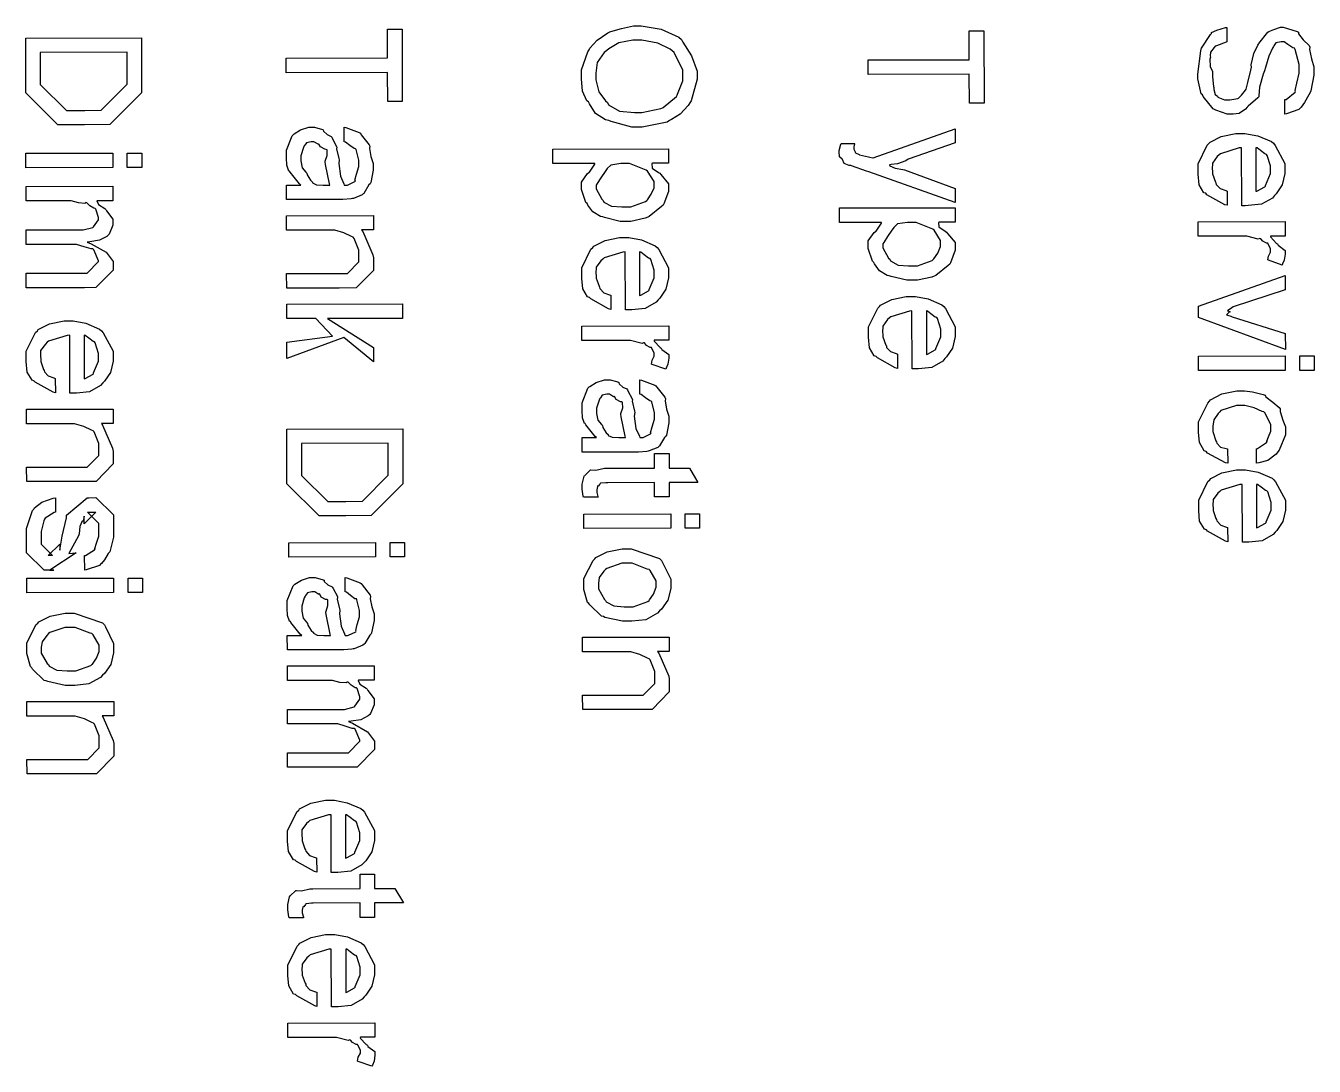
# Model space of a CAD drawing. Extents: x 0.1 to 11.6, y 0.3 to 16.2.
# Drawn here: x 8.217 to 9.454, y 3.178 to 4.177 of the extents above; entities that cross this region are included whole.
import ezdxf

# ---------------------------------------------------------------- set-up
doc = ezdxf.new("R2010")
doc.units = 0
doc.header["$MEASUREMENT"] = 0

msp = doc.modelspace()

# ---------------------------------------------------------------- linework, layer by layer
at = {"color": 0}
for points in [[(8.46685, 4.14578), (8.56407, 4.146), (8.56407, 4.17378), (8.57796, 4.17378), (8.57818, 4.10433), (8.56429, 4.10433), (8.56407, 4.13211), (8.46685, 4.13189), (8.46685, 4.14578)], [(8.80419, 4.17686), (8.80761, 4.17692), (8.82656, 4.17367), (8.84358, 4.1659), (8.84608, 4.16363), (8.84754, 4.16129), (8.85585, 4.14794), (8.86128, 4.13336), (8.86128, 4.12847), (8.86128, 4.12554), (8.85553, 4.10499), (8.85433, 4.10308), (8.8526, 4.10042), (8.845, 4.09201), (8.83669, 4.08692), (8.83458, 4.08594), (8.83236, 4.08442), (8.80838, 4.07969), (8.80572, 4.07964), (8.79839, 4.07964), (8.7786, 4.0849), (8.77642, 4.08594), (8.77322, 4.08649), (8.76357, 4.09278), (8.75797, 4.10183), (8.75689, 4.10374), (8.75521, 4.10476), (8.75108, 4.11426), (8.75017, 4.12608), (8.75017, 4.12825), (8.75017, 4.13465), (8.75629, 4.15201), (8.75754, 4.15386), (8.75814, 4.15539), (8.76525, 4.16325), (8.77539, 4.17003), (8.7775, 4.17101), (8.77849, 4.17133), (8.78874, 4.17443), (8.80029, 4.17686), (8.80419, 4.17686)], [(9.02522, 4.1441), (9.12244, 4.14432), (9.12244, 4.1721), (9.13633, 4.1721), (9.13656, 4.10265), (9.12267, 4.10265), (9.12244, 4.13043), (9.02522, 4.13021), (9.02522, 4.1441)], [(9.36962, 4.17524), (9.36962, 4.16135), (9.36888, 4.16124), (9.35965, 4.15776), (9.35856, 4.15722), (9.35732, 4.15593), (9.35389, 4.15169), (9.35368, 4.14794), (9.354, 4.14681), (9.35331, 4.14481), (9.35374, 4.13781), (9.35574, 4.13286), (9.35574, 4.13118), (9.35574, 4.12776), (9.35682, 4.11849), (9.35704, 4.11751), (9.35715, 4.11589), (9.35856, 4.111), (9.36051, 4.10932), (9.36094, 4.10883), (9.36089, 4.10824), (9.3674, 4.10579), (9.36962, 4.10579), (9.37244, 4.10579), (9.3801, 4.1071), (9.38092, 4.10732), (9.38081, 4.10742), (9.38374, 4.11014), (9.38769, 4.11501), (9.38807, 4.11621), (9.38807, 4.11621), (9.38965, 4.1224), (9.39268, 4.13433), (9.39328, 4.13704), (9.39301, 4.13943), (9.39546, 4.15028), (9.39947, 4.15836), (9.40001, 4.1594), (9.40044, 4.15978), (9.40881, 4.1709), (9.40978, 4.17156), (9.40978, 4.17156), (9.41461, 4.17324), (9.42106, 4.17546), (9.42324, 4.17546), (9.42361, 4.17546), (9.43722, 4.1715), (9.43842, 4.17068), (9.43847, 4.16911), (9.44303, 4.16347), (9.44863, 4.15793), (9.44928, 4.15636), (9.449, 4.15403), (9.45074, 4.14518), (9.45296, 4.13764), (9.45296, 4.1351), (9.45296, 4.1295), (9.45025, 4.11436), (9.44971, 4.11274), (9.44824, 4.11057), (9.44428, 4.10331), (9.44103, 4.09864), (9.43994, 4.09776), (9.43881, 4.0964), (9.42676, 4.09224), (9.4254, 4.09212), (9.4254, 4.10601), (9.42654, 4.10622), (9.43506, 4.11312), (9.4356, 4.11426), (9.43528, 4.11469), (9.43685, 4.12169), (9.43907, 4.13146), (9.43907, 4.13465), (9.43907, 4.13981), (9.43528, 4.15419), (9.43451, 4.15528), (9.43294, 4.15571), (9.42828, 4.15907), (9.42464, 4.16157), (9.42344, 4.16157), (9.42176, 4.16157), (9.41678, 4.16043), (9.41487, 4.15776), (9.41433, 4.15701), (9.41346, 4.15549), (9.40994, 4.14774), (9.40662, 4.13672), (9.40588, 4.13357), (9.40435, 4.13043), (9.40099, 4.11783), (9.40033, 4.1096), (9.40022, 4.10861), (9.39925, 4.10786), (9.39025, 4.09978), (9.38917, 4.09864), (9.38758, 4.09694), (9.38135, 4.09278), (9.37582, 4.0919), (9.37397, 4.0919), (9.36996, 4.0919), (9.35915, 4.09592), (9.3579, 4.09668), (9.3565, 4.09711), (9.3469, 4.10906), (9.34619, 4.11057), (9.34511, 4.11165), (9.34185, 4.12582), (9.34185, 4.13053), (9.34185, 4.13053), (9.34457, 4.15283), (9.34511, 4.1544), (9.34538, 4.15543), (9.35379, 4.16868), (9.35488, 4.1696), (9.35488, 4.17042), (9.36014, 4.17275), (9.36822, 4.17524), (9.36962, 4.17524)], [(8.21685, 4.16515), (8.32796, 4.16536), (8.32796, 4.13064), (8.32796, 4.11263), (8.29758, 4.08203), (8.27328, 4.08182), (8.24767, 4.08182), (8.21685, 4.11242), (8.21685, 4.12869), (8.21685, 4.16515)], [(8.80419, 4.16297), (8.79958, 4.16297), (8.78592, 4.16054), (8.77647, 4.15483), (8.77468, 4.15321), (8.77203, 4.15121), (8.76535, 4.1415), (8.76406, 4.13157), (8.76406, 4.12825), (8.76406, 4.12517), (8.76688, 4.11361), (8.77328, 4.10493), (8.77513, 4.10331), (8.77599, 4.10086), (8.78683, 4.09478), (8.80117, 4.09353), (8.80593, 4.09353), (8.808, 4.09358), (8.82628, 4.09739), (8.82785, 4.0981), (8.82872, 4.09842), (8.84131, 4.10894), (8.84218, 4.11025), (8.84229, 4.11139), (8.84739, 4.12408), (8.84739, 4.12825), (8.84739, 4.13444), (8.83903, 4.15126), (8.8374, 4.153), (8.83539, 4.1544), (8.82357, 4.16015), (8.80806, 4.16303), (8.80419, 4.16297)], [(8.23074, 4.15126), (8.23074, 4.12999), (8.23074, 4.12067), (8.25592, 4.09571), (8.27349, 4.09571), (8.28933, 4.09592), (8.31407, 4.12088), (8.31407, 4.13064), (8.31407, 4.15147), (8.23074, 4.15126)], [(8.4809, 4.02399), (8.4796, 4.02507), (8.4706, 4.03629), (8.47006, 4.03743), (8.46929, 4.03749), (8.46739, 4.04303), (8.46701, 4.05008), (8.46701, 4.0524), (8.46701, 4.05746), (8.4726, 4.0714), (8.47374, 4.0726), (8.47433, 4.07319), (8.48068, 4.07699), (8.4885, 4.07954), (8.4911, 4.07954), (8.49393, 4.07954), (8.50151, 4.07736), (8.50239, 4.07693), (8.50256, 4.07574), (8.50608, 4.07243), (8.5101, 4.07069), (8.51064, 4.06999), (8.51101, 4.0689), (8.51514, 4.06114), (8.5154, 4.06022), (8.51503, 4.05886), (8.51736, 4.04943), (8.51758, 4.04807), (8.51719, 4.04454), (8.51878, 4.03267), (8.52208, 4.02528), (8.52257, 4.02399), (8.52317, 4.02399), (8.52447, 4.02399), (8.52496, 4.02399), (8.52572, 4.02403), (8.53276, 4.02746), (8.53321, 4.0281), (8.53282, 4.02869), (8.53429, 4.03435), (8.53646, 4.04172), (8.53646, 4.04417), (8.53646, 4.04785), (8.5339, 4.05817), (8.53342, 4.05892), (8.53201, 4.05914), (8.52783, 4.06212), (8.52387, 4.06532), (8.52257, 4.06565), (8.52257, 4.07954), (8.52414, 4.07926), (8.537, 4.07438), (8.53797, 4.07368), (8.53885, 4.07232), (8.54656, 4.06267), (8.5471, 4.06131), (8.54671, 4.05914), (8.54818, 4.05132), (8.55035, 4.04465), (8.55035, 4.04243), (8.55035, 4.03814), (8.54796, 4.02636), (8.54753, 4.02528), (8.54617, 4.02408), (8.54144, 4.01606), (8.54081, 4.01551), (8.53971, 4.01454), (8.53142, 4.01118), (8.53039, 4.01096), (8.52908, 4.01074), (8.52126, 4.0101), (8.51867, 4.0101), (8.50282, 4.0101), (8.49707, 4.0101), (8.48411, 4.0101), (8.47982, 4.0101), (8.47667, 4.0101), (8.46957, 4.0101), (8.46724, 4.0101), (8.46701, 4.02399), (8.47049, 4.02399), (8.47831, 4.02399), (8.4809, 4.02399)], [(8.99935, 4.06397), (9.01258, 4.06397), (9.01232, 4.06358), (9.0115, 4.06065), (9.0115, 4.05963), (9.0115, 4.0586), (9.01275, 4.05578), (9.01303, 4.0555), (9.01313, 4.05479), (9.01671, 4.05328), (9.01714, 4.05311), (9.01714, 4.05311), (9.02561, 4.05106), (9.02692, 4.05072), (9.02696, 4.05067), (9.02979, 4.05018), (9.03017, 4.05007), (9.10872, 4.07807), (9.10872, 4.0644), (9.06381, 4.04878), (9.06153, 4.04731), (9.0536, 4.04438), (9.04731, 4.04378), (9.04579, 4.04335), (9.04617, 4.04243), (9.05132, 4.04031), (9.05865, 4.03907), (9.06011, 4.03857), (9.10872, 4.02078), (9.10894, 4.00711), (9.02604, 4.03683), (9.02382, 4.03743), (9.00939, 4.04237), (9.00868, 4.04269), (9.00711, 4.04264), (9.00239, 4.04482), (9.00087, 4.04839), (9.00043, 4.04899), (9.00028, 4.04889), (8.99794, 4.05122), (8.99761, 4.05578), (8.99761, 4.05724), (8.99761, 4.05724), (8.99903, 4.06337), (8.99935, 4.06397)], [(9.36979, 4.01828), (9.37001, 4.00461), (9.36778, 4.0051), (9.35058, 4.01471), (9.34939, 4.01611), (9.34754, 4.01654), (9.34293, 4.02431), (9.34201, 4.03446), (9.34201, 4.03782), (9.34201, 4.04438), (9.35086, 4.06244), (9.35265, 4.06407), (9.35357, 4.06532), (9.36431, 4.07075), (9.37831, 4.07362), (9.38303, 4.07362), (9.38704, 4.07362), (9.39925, 4.07129), (9.41243, 4.06571), (9.41428, 4.06407), (9.41585, 4.06212), (9.42535, 4.04454), (9.42535, 4.03868), (9.42535, 4.03504), (9.42279, 4.02408), (9.41699, 4.01557), (9.41536, 4.01394), (9.41336, 4.01156), (9.40278, 4.00554), (9.39019, 4.00424), (9.38715, 4.00418), (9.38633, 4.00418), (9.3845, 4.00418), (9.3839, 4.00418), (9.38368, 4.05974), (9.3814, 4.05963), (9.3635, 4.05404), (9.36219, 4.05301), (9.36029, 4.05138), (9.35579, 4.04514), (9.35558, 4.03911), (9.3559, 4.0376), (9.3559, 4.03472), (9.35861, 4.02692), (9.35915, 4.0261), (9.35943, 4.02463), (9.36313, 4.02067), (9.3686, 4.01878), (9.36979, 4.01828)], [(8.50868, 4.02399), (8.50825, 4.02522), (8.50444, 4.04383), (8.50413, 4.04633), (8.50429, 4.04704), (8.50612, 4.05251), (8.50597, 4.05772), (8.50521, 4.05826), (8.50379, 4.05832), (8.49963, 4.0606), (8.49826, 4.06337), (8.49783, 4.06369), (8.49735, 4.06326), (8.49343, 4.06565), (8.49219, 4.06565), (8.49072, 4.06565), (8.48639, 4.06467), (8.48469, 4.06224), (8.48415, 4.06153), (8.48335, 4.06006), (8.4809, 4.05208), (8.4809, 4.04937), (8.4809, 4.04719), (8.48226, 4.04058), (8.48557, 4.03651), (8.48654, 4.03549), (8.48693, 4.03369), (8.49001, 4.0286), (8.49219, 4.02681), (8.49219, 4.02615), (8.49214, 4.02615), (8.49582, 4.02425), (8.50217, 4.02399), (8.50435, 4.02399), (8.50868, 4.02399)], [(8.7226, 4.05854), (8.83371, 4.05875), (8.83371, 4.04487), (8.81831, 4.04487), (8.81776, 4.04454), (8.81808, 4.04031), (8.82411, 4.03618), (8.82547, 4.03532), (8.82633, 4.03407), (8.83371, 4.02528), (8.83371, 4.02229), (8.83371, 4.0179), (8.82938, 4.00603), (8.8285, 4.00472), (8.82687, 4.00331), (8.81532, 3.99387), (8.81375, 3.99322), (8.81147, 3.99218), (8.79753, 3.9891), (8.79292, 3.9891), (8.78733, 3.9891), (8.77219, 3.99274), (8.77056, 3.99343), (8.76839, 3.99382), (8.76113, 3.99832), (8.75646, 4.00483), (8.75558, 4.00624), (8.75429, 4.00738), (8.75037, 4.01975), (8.75037, 4.02382), (8.75037, 4.02686), (8.75612, 4.0351), (8.75732, 4.03597), (8.75792, 4.0364), (8.76318, 4.04411), (8.76297, 4.04465), (8.7226, 4.04465), (8.7226, 4.05854)], [(9.39757, 4.05974), (9.39757, 4.01807), (9.39854, 4.01824), (9.40614, 4.0224), (9.40668, 4.02306), (9.40668, 4.02365), (9.41146, 4.03494), (9.41146, 4.03868), (9.41146, 4.04237), (9.40821, 4.05246), (9.40756, 4.05344), (9.40608, 4.05382), (9.4019, 4.05703), (9.3986, 4.05968), (9.39757, 4.05974)], [(8.21707, 4.05447), (8.3004, 4.05469), (8.3004, 4.04081), (8.21707, 4.04058), (8.21707, 4.05447)], [(8.31429, 4.05469), (8.32818, 4.05469), (8.32818, 4.04081), (8.31429, 4.04081), (8.31429, 4.05469)], [(8.79139, 4.04465), (8.78814, 4.04465), (8.77849, 4.04318), (8.77479, 4.03976), (8.77425, 4.03879), (8.77289, 4.03711), (8.76893, 4.03108), (8.7654, 4.0255), (8.76426, 4.02403), (8.76426, 4.02035), (8.76986, 4.01031), (8.771, 4.00928), (8.7716, 4.00771), (8.77897, 4.00379), (8.78906, 4.00299), (8.79249, 4.00299), (8.79758, 4.00299), (8.81174, 4.00825), (8.81287, 4.00928), (8.81342, 4.00976), (8.81717, 4.01514), (8.81982, 4.02149), (8.81982, 4.0236), (8.81982, 4.02729), (8.81364, 4.03733), (8.81244, 4.03836), (8.81071, 4.03879), (8.79622, 4.04465), (8.79139, 4.04465)], [(8.21713, 4.02262), (8.30046, 4.02285), (8.30046, 4.00894), (8.28526, 4.00894), (8.28504, 4.00879), (8.28663, 4.00521), (8.29258, 4.00136), (8.29372, 4.00049), (8.29422, 3.99918), (8.30046, 3.99121), (8.30046, 3.98856), (8.30046, 3.98546), (8.29682, 3.977), (8.29611, 3.97618), (8.2946, 3.97467), (8.28771, 3.97097), (8.27843, 3.96962), (8.27572, 3.96924), (8.27963, 3.96772), (8.29406, 3.95947), (8.30067, 3.95053), (8.30067, 3.94754), (8.30067, 3.94233), (8.28396, 3.92562), (8.27333, 3.9254), (8.21733, 3.9254), (8.21733, 3.93929), (8.26725, 3.93929), (8.27572, 3.93929), (8.28678, 3.95057), (8.28678, 3.95122), (8.28674, 3.95139), (8.28207, 3.96197), (8.28114, 3.96272), (8.27946, 3.96268), (8.27274, 3.96485), (8.26551, 3.96707), (8.26313, 3.96707), (8.21713, 3.96707), (8.21713, 3.98096), (8.26856, 3.98096), (8.27192, 3.98096), (8.28125, 3.98335), (8.28201, 3.98378), (8.28196, 3.98406), (8.28657, 3.99072), (8.28657, 3.99289), (8.28657, 3.99289), (8.28401, 4.00092), (8.28353, 4.00157), (8.28222, 4.00168), (8.27843, 4.00412), (8.27561, 4.00694), (8.27463, 4.00722), (8.27349, 4.00646), (8.26742, 4.00683), (8.26042, 4.00874), (8.25814, 4.00874), (8.21713, 4.00874), (8.21713, 4.02262)], [(8.46718, 3.99457), (8.55051, 3.99479), (8.55051, 3.9809), (8.53922, 3.9809), (8.54031, 3.97933), (8.54992, 3.95714), (8.55051, 3.95421), (8.55051, 3.94206), (8.53401, 3.92535), (8.51753, 3.92513), (8.46739, 3.92513), (8.46718, 3.93901), (8.51535, 3.93901), (8.52556, 3.93901), (8.53663, 3.95031), (8.53663, 3.95747), (8.53663, 3.96158), (8.53207, 3.97282), (8.53119, 3.97396), (8.52957, 3.9745), (8.52225, 3.97814), (8.51346, 3.98068), (8.51058, 3.98068), (8.46718, 3.98068), (8.46718, 3.99457)], [(8.99772, 4.00201), (9.10883, 4.00222), (9.10883, 3.98833), (9.09343, 3.98833), (9.09288, 3.98801), (9.09321, 3.98378), (9.09922, 3.97965), (9.10058, 3.97879), (9.10146, 3.97754), (9.10883, 3.96875), (9.10883, 3.96576), (9.10883, 3.96137), (9.10449, 3.94949), (9.10363, 3.94819), (9.102, 3.94678), (9.09044, 3.93733), (9.08886, 3.93668), (9.08658, 3.93565), (9.07264, 3.93257), (9.06803, 3.93257), (9.06244, 3.93257), (9.04731, 3.93619), (9.04568, 3.9369), (9.04351, 3.93728), (9.03624, 3.94179), (9.03157, 3.94829), (9.03071, 3.94971), (9.0294, 3.95085), (9.0255, 3.96322), (9.0255, 3.96729), (9.0255, 3.97032), (9.03125, 3.97857), (9.03244, 3.97944), (9.03304, 3.97987), (9.03831, 3.98757), (9.03808, 3.98812), (8.99772, 3.98811), (8.99772, 4.00201)], [(9.06651, 3.98812), (9.06326, 3.98812), (9.0536, 3.98665), (9.04992, 3.98324), (9.04937, 3.98226), (9.04801, 3.98058), (9.04406, 3.97456), (9.04053, 3.96897), (9.03939, 3.9675), (9.03939, 3.96382), (9.04497, 3.95378), (9.04611, 3.95275), (9.04671, 3.95117), (9.05408, 3.94726), (9.06418, 3.94644), (9.0676, 3.94646), (9.07269, 3.94644), (9.08686, 3.95171), (9.088, 3.95275), (9.08854, 3.95324), (9.09228, 3.95861), (9.09494, 3.96496), (9.09494, 3.96707), (9.09494, 3.97076), (9.08876, 3.98079), (9.08757, 3.98182), (9.08583, 3.98226), (9.07135, 3.98812), (9.06651, 3.98812)], [(9.34218, 3.98872), (9.42551, 3.98893), (9.42551, 3.97504), (9.41163, 3.97504), (9.41157, 3.97433), (9.41715, 3.96804), (9.41835, 3.96744), (9.41894, 3.96631), (9.42551, 3.96132), (9.42551, 3.95964), (9.42551, 3.95774), (9.42475, 3.95199), (9.42313, 3.94835), (9.42269, 3.94726), (9.40946, 3.95182), (9.40901, 3.9521), (9.40956, 3.95583), (9.41163, 3.95969), (9.41163, 3.96094), (9.41163, 3.96272), (9.40924, 3.96756), (9.40881, 3.9681), (9.40767, 3.9681), (9.40425, 3.97), (9.40218, 3.97244), (9.40142, 3.97265), (9.39985, 3.97206), (9.38878, 3.97482), (9.38515, 3.97483), (9.34218, 3.97483), (9.34218, 3.98872)], [(8.77826, 3.91829), (8.77849, 3.90462), (8.77626, 3.90511), (8.75906, 3.91471), (8.75786, 3.91613), (8.75603, 3.91656), (8.75142, 3.92432), (8.75049, 3.93446), (8.75049, 3.93782), (8.75049, 3.94439), (8.75933, 3.96246), (8.76113, 3.96408), (8.76204, 3.96533), (8.77279, 3.97076), (8.78678, 3.97364), (8.7915, 3.97364), (8.79551, 3.97364), (8.80772, 3.97131), (8.8209, 3.96571), (8.82275, 3.96408), (8.82433, 3.96213), (8.83382, 3.94456), (8.83382, 3.93869), (8.83382, 3.93506), (8.83128, 3.9241), (8.82547, 3.91558), (8.82383, 3.91396), (8.82183, 3.91157), (8.81125, 3.90554), (8.79867, 3.90424), (8.79562, 3.90419), (8.79482, 3.90419), (8.79297, 3.90419), (8.79238, 3.90419), (8.79215, 3.95975), (8.78987, 3.95964), (8.77197, 3.95404), (8.77067, 3.95301), (8.76878, 3.95139), (8.76426, 3.94515), (8.76406, 3.93913), (8.76437, 3.93761), (8.76437, 3.93474), (8.76708, 3.92692), (8.76764, 3.92611), (8.7679, 3.92464), (8.7716, 3.92068), (8.77707, 3.91878), (8.77826, 3.91829)], [(8.80604, 3.95975), (8.80604, 3.91808), (8.80703, 3.91824), (8.81461, 3.92242), (8.81515, 3.92307), (8.81515, 3.92367), (8.81993, 3.93494), (8.81993, 3.93869), (8.81993, 3.94239), (8.81668, 3.95247), (8.81603, 3.95344), (8.81456, 3.95383), (8.81039, 3.95703), (8.80707, 3.95969), (8.80604, 3.95975)], [(9.34229, 3.90782), (9.42563, 3.93733), (9.42563, 3.92344), (9.37571, 3.90717), (9.37435, 3.90619), (9.37022, 3.90326), (9.37224, 3.90267), (9.37289, 3.9024), (9.3719, 3.90186), (9.36931, 3.89953), (9.37343, 3.89811), (9.37483, 3.89762), (9.42563, 3.88157), (9.42583, 3.86615), (9.34229, 3.89697), (9.34229, 3.90782)], [(8.46733, 3.90967), (8.57844, 3.90989), (8.57844, 3.896), (8.5064, 3.89578), (8.55067, 3.86822), (8.55067, 3.85433), (8.52203, 3.87756), (8.46733, 3.85758), (8.46733, 3.87321), (8.51139, 3.87885), (8.49533, 3.89578), (8.46733, 3.89578), (8.46733, 3.90967)], [(9.05344, 3.86171), (9.05365, 3.84804), (9.05143, 3.84853), (9.03424, 3.85813), (9.03304, 3.85954), (9.03119, 3.85997), (9.02658, 3.86774), (9.02567, 3.87788), (9.02567, 3.88124), (9.02567, 3.88781), (9.0345, 3.90587), (9.03629, 3.9075), (9.03722, 3.90875), (9.04796, 3.91417), (9.06196, 3.91704), (9.06668, 3.91704), (9.07069, 3.91704), (9.0829, 3.91471), (9.09608, 3.90913), (9.09793, 3.9075), (9.0995, 3.90554), (9.109, 3.88797), (9.109, 3.88211), (9.109, 3.87847), (9.10644, 3.86751), (9.10064, 3.859), (9.09901, 3.85737), (9.097, 3.85499), (9.08643, 3.84896), (9.07383, 3.84765), (9.07081, 3.8476), (9.06999, 3.8476), (9.06814, 3.8476), (9.06754, 3.8476), (9.06733, 3.90315), (9.06506, 3.90306), (9.04715, 3.89746), (9.04585, 3.89643), (9.04394, 3.89481), (9.03944, 3.88857), (9.03922, 3.88254), (9.03956, 3.88103), (9.03956, 3.87815), (9.04226, 3.87033), (9.04281, 3.86951), (9.04308, 3.86806), (9.04676, 3.8641), (9.05225, 3.86219), (9.05344, 3.86171)], [(9.08122, 3.90315), (9.08122, 3.86149), (9.08219, 3.86165), (9.08979, 3.86583), (9.09033, 3.86649), (9.09033, 3.86708), (9.09511, 3.87836), (9.09511, 3.88211), (9.09511, 3.88579), (9.09185, 3.89589), (9.09119, 3.89686), (9.08974, 3.89725), (9.08556, 3.90044), (9.08225, 3.9031), (9.08122, 3.90315)], [(8.24511, 3.83832), (8.24533, 3.82465), (8.24311, 3.82514), (8.22592, 3.83475), (8.22472, 3.83615), (8.22288, 3.83658), (8.21826, 3.84435), (8.21733, 3.85449), (8.21733, 3.85786), (8.21733, 3.86442), (8.22618, 3.88249), (8.22797, 3.88411), (8.2289, 3.88536), (8.23964, 3.89079), (8.25364, 3.89367), (8.25836, 3.89367), (8.26237, 3.89367), (8.27458, 3.89133), (8.28776, 3.88574), (8.28961, 3.88411), (8.29118, 3.88217), (8.30068, 3.86458), (8.30068, 3.85872), (8.30067, 3.85508), (8.29813, 3.84413), (8.29232, 3.83561), (8.29069, 3.83399), (8.28868, 3.8316), (8.2781, 3.82557), (8.26551, 3.82428), (8.26247, 3.82422), (8.26167, 3.82422), (8.25982, 3.82422), (8.25922, 3.82422), (8.259, 3.87978), (8.25672, 3.87967), (8.23882, 3.87408), (8.23753, 3.87304), (8.23563, 3.87142), (8.23112, 3.86518), (8.2309, 3.85915), (8.23122, 3.85764), (8.23124, 3.85476), (8.23394, 3.84696), (8.23449, 3.84614), (8.23475, 3.84467), (8.23844, 3.84071), (8.24393, 3.83882), (8.24511, 3.83832)], [(8.75065, 3.88867), (8.83399, 3.88889), (8.83399, 3.875), (8.8201, 3.875), (8.82004, 3.87429), (8.82563, 3.868), (8.82682, 3.8674), (8.82742, 3.86626), (8.83399, 3.86128), (8.83399, 3.8596), (8.83399, 3.85769), (8.83322, 3.85194), (8.8316, 3.84831), (8.83117, 3.84722), (8.81793, 3.85178), (8.81749, 3.85206), (8.81803, 3.85579), (8.8201, 3.85965), (8.8201, 3.86089), (8.8201, 3.86268), (8.81771, 3.86751), (8.81728, 3.86806), (8.81614, 3.86806), (8.81272, 3.86996), (8.81065, 3.8724), (8.8099, 3.87261), (8.80832, 3.87201), (8.79725, 3.87478), (8.79362, 3.87478), (8.75065, 3.87478), (8.75065, 3.88867)], [(8.27289, 3.87978), (8.27289, 3.83811), (8.27387, 3.83828), (8.28147, 3.84244), (8.28201, 3.8431), (8.28201, 3.84369), (8.28678, 3.85499), (8.28678, 3.85872), (8.28678, 3.86242), (8.28353, 3.8725), (8.28288, 3.87349), (8.28142, 3.87386), (8.27724, 3.87706), (8.27393, 3.87972), (8.27289, 3.87978)], [(9.34239, 3.85975), (9.42572, 3.85997), (9.42572, 3.84608), (9.34239, 3.84586), (9.34239, 3.85975)], [(9.43961, 3.85997), (9.4535, 3.85997), (9.4535, 3.84608), (9.43961, 3.84608), (9.43961, 3.85997)], [(8.76465, 3.78157), (8.76335, 3.78267), (8.75435, 3.79389), (8.75379, 3.79503), (8.75304, 3.79508), (8.75114, 3.80062), (8.75076, 3.80767), (8.75076, 3.81), (8.75076, 3.81506), (8.75635, 3.829), (8.75749, 3.83018), (8.75808, 3.83078), (8.76443, 3.83458), (8.77225, 3.83713), (8.77485, 3.83713), (8.77767, 3.83713), (8.78526, 3.83496), (8.78613, 3.83453), (8.78629, 3.83333), (8.78982, 3.83003), (8.79383, 3.82829), (8.79438, 3.82758), (8.79476, 3.8265), (8.79887, 3.81874), (8.79915, 3.81782), (8.79878, 3.81646), (8.80111, 3.80701), (8.80132, 3.80567), (8.80094, 3.80214), (8.80251, 3.79025), (8.80582, 3.78288), (8.80632, 3.78157), (8.80692, 3.78157), (8.80821, 3.78157), (8.80869, 3.78157), (8.80946, 3.78163), (8.81651, 3.78504), (8.81694, 3.78569), (8.81657, 3.78629), (8.81803, 3.79194), (8.82021, 3.79932), (8.82021, 3.80176), (8.82021, 3.80544), (8.81765, 3.81575), (8.81717, 3.81651), (8.81575, 3.81674), (8.81157, 3.81972), (8.80761, 3.82292), (8.80632, 3.82324), (8.80632, 3.83713), (8.80789, 3.83686), (8.82075, 3.83197), (8.82172, 3.83128), (8.82258, 3.82992), (8.83029, 3.82026), (8.83083, 3.8189), (8.83046, 3.81674), (8.83192, 3.80892), (8.8341, 3.80225), (8.8341, 3.80003), (8.8341, 3.79574), (8.83171, 3.78396), (8.83128, 3.78288), (8.82992, 3.78168), (8.82519, 3.77365), (8.82454, 3.77311), (8.82346, 3.77214), (8.81515, 3.76878), (8.81413, 3.76856), (8.81282, 3.76833), (8.80501, 3.76768), (8.8024, 3.76768), (8.78657, 3.76768), (8.78082, 3.76768), (8.76785, 3.76768), (8.76357, 3.76768), (8.76042, 3.76768), (8.75331, 3.76768), (8.75097, 3.76768), (8.75076, 3.78157), (8.75424, 3.78157), (8.76204, 3.78157), (8.76465, 3.78157)], [(8.79243, 3.78157), (8.79199, 3.78282), (8.78819, 3.80143), (8.78787, 3.80393), (8.78803, 3.80464), (8.78987, 3.81011), (8.78971, 3.81532), (8.78896, 3.81586), (8.78754, 3.81592), (8.78336, 3.81819), (8.78201, 3.82096), (8.78157, 3.82129), (8.78108, 3.82086), (8.77718, 3.82324), (8.77593, 3.82324), (8.77447, 3.82324), (8.77012, 3.82226), (8.76844, 3.81982), (8.7679, 3.81912), (8.76708, 3.81765), (8.76465, 3.80968), (8.76465, 3.80697), (8.76465, 3.80479), (8.766, 3.79818), (8.76932, 3.79411), (8.77029, 3.79308), (8.77067, 3.79129), (8.77376, 3.78618), (8.77593, 3.7844), (8.77593, 3.78375), (8.77587, 3.78375), (8.77957, 3.78185), (8.78592, 3.78157), (8.78808, 3.78157), (8.79243, 3.78157)], [(9.37022, 3.77083), (9.37044, 3.75694), (9.36822, 3.75732), (9.35107, 3.76671), (9.34982, 3.76824), (9.34799, 3.76878), (9.34338, 3.77675), (9.34244, 3.78683), (9.34244, 3.79015), (9.34244, 3.79671), (9.35129, 3.81478), (9.35308, 3.8164), (9.354, 3.81776), (9.36486, 3.82346), (9.37913, 3.82639), (9.3839, 3.82639), (9.38644, 3.82639), (9.39415, 3.82542), (9.40463, 3.82297), (9.40625, 3.82226), (9.40717, 3.82075), (9.41368, 3.8156), (9.41997, 3.81054), (9.42079, 3.80903), (9.42085, 3.80669), (9.42339, 3.79844), (9.42578, 3.79178), (9.42578, 3.7895), (9.42578, 3.78413), (9.41982, 3.76942), (9.41862, 3.76801), (9.41683, 3.76568), (9.40907, 3.75965), (9.40039, 3.75738), (9.39822, 3.75694), (9.398, 3.77083), (9.39914, 3.77121), (9.40782, 3.77701), (9.40842, 3.77778), (9.4081, 3.778), (9.40967, 3.78228), (9.41189, 3.78771), (9.41189, 3.7895), (9.41189, 3.79368), (9.40625, 3.80512), (9.40517, 3.80621), (9.40349, 3.80664), (9.39572, 3.81), (9.38699, 3.8125), (9.38411, 3.8125), (9.37879, 3.8125), (9.36393, 3.80746), (9.36285, 3.80643), (9.36122, 3.80479), (9.35715, 3.7985), (9.35633, 3.79258), (9.35633, 3.79058), (9.35633, 3.78733), (9.35906, 3.77843), (9.3596, 3.77756), (9.35986, 3.77615), (9.36356, 3.77235), (9.36903, 3.77106), (9.37022, 3.77083)], [(8.2175, 3.80876), (8.30083, 3.80897), (8.30083, 3.79508), (8.28956, 3.79508), (8.29064, 3.79351), (8.30024, 3.77132), (8.30083, 3.76839), (8.30083, 3.75624), (8.28435, 3.73953), (8.26785, 3.73931), (8.21772, 3.73931), (8.2175, 3.75321), (8.26568, 3.75321), (8.27587, 3.75321), (8.28694, 3.76449), (8.28694, 3.77165), (8.28694, 3.77578), (8.28239, 3.787), (8.28153, 3.78814), (8.27989, 3.78868), (8.27257, 3.79232), (8.26378, 3.79487), (8.2609, 3.79487), (8.2175, 3.79487), (8.2175, 3.80876)], [(8.46756, 3.78982), (8.57867, 3.79004), (8.57867, 3.75532), (8.57867, 3.73731), (8.54829, 3.70671), (8.52399, 3.70649), (8.49838, 3.70649), (8.46756, 3.73708), (8.46756, 3.75336), (8.46756, 3.78982)], [(8.48144, 3.77593), (8.48144, 3.75467), (8.48144, 3.74533), (8.50662, 3.72038), (8.52419, 3.72038), (8.54004, 3.7206), (8.56478, 3.74556), (8.56478, 3.75532), (8.56478, 3.77615), (8.48144, 3.77593)], [(8.76611, 3.72439), (8.75222, 3.72439), (8.7519, 3.72532), (8.75092, 3.73199), (8.75092, 3.73415), (8.75092, 3.73693), (8.75271, 3.74457), (8.7531, 3.74522), (8.75331, 3.74528), (8.75851, 3.75038), (8.75917, 3.75065), (8.75917, 3.75065), (8.764, 3.75028), (8.77225, 3.75217), (8.77501, 3.75217), (8.82036, 3.75239), (8.82036, 3.76628), (8.83425, 3.76628), (8.83425, 3.75239), (8.85379, 3.75239), (8.86203, 3.7385), (8.83425, 3.7385), (8.83425, 3.72461), (8.82036, 3.72461), (8.82036, 3.7385), (8.77544, 3.73828), (8.77365, 3.73828), (8.7685, 3.73774), (8.76828, 3.73763), (8.76796, 3.73693), (8.76639, 3.73497), (8.76568, 3.73529), (8.76568, 3.73525), (8.76546, 3.7346), (8.76481, 3.7315), (8.76481, 3.73047), (8.76481, 3.72894), (8.7659, 3.72504), (8.76611, 3.72439)], [(9.37039, 3.69526), (9.37061, 3.68158), (9.36838, 3.68207), (9.35118, 3.69168), (9.34999, 3.69308), (9.34814, 3.69353), (9.34353, 3.70128), (9.34261, 3.71143), (9.34261, 3.71479), (9.34261, 3.72136), (9.35146, 3.73942), (9.35325, 3.74104), (9.35417, 3.74229), (9.3649, 3.74772), (9.3789, 3.7506), (9.38362, 3.7506), (9.38764, 3.7506), (9.39985, 3.74826), (9.41303, 3.74268), (9.41487, 3.74104), (9.41644, 3.7391), (9.42594, 3.72151), (9.42594, 3.71565), (9.42594, 3.71203), (9.42339, 3.70107), (9.41758, 3.69254), (9.41596, 3.69092), (9.41396, 3.68853), (9.40338, 3.68251), (9.39079, 3.68121), (9.38775, 3.68115), (9.38693, 3.68115), (9.3851, 3.68115), (9.3845, 3.68115), (9.38428, 3.73671), (9.382, 3.7366), (9.3641, 3.73101), (9.36279, 3.72999), (9.36089, 3.72835), (9.35639, 3.72211), (9.35618, 3.7161), (9.3565, 3.71457), (9.3565, 3.71169), (9.35921, 3.70389), (9.35975, 3.70307), (9.36003, 3.70161), (9.36372, 3.69765), (9.36919, 3.69575), (9.37039, 3.69526)], [(9.39817, 3.73671), (9.39817, 3.69504), (9.39914, 3.69521), (9.40674, 3.69938), (9.40728, 3.70003), (9.40728, 3.70063), (9.41206, 3.71192), (9.41206, 3.71565), (9.41206, 3.71935), (9.40881, 3.72944), (9.40815, 3.73042), (9.40668, 3.73079), (9.40251, 3.734), (9.39919, 3.73665), (9.39817, 3.73671)], [(8.24539, 3.72379), (8.24539, 3.7099), (8.24425, 3.70969), (8.23557, 3.7041), (8.23497, 3.70318), (8.2341, 3.70171), (8.2315, 3.69129), (8.2315, 3.68778), (8.2315, 3.67931), (8.24257, 3.66824), (8.24214, 3.66824), (8.23844, 3.66824), (8.24951, 3.67931), (8.24951, 3.67367), (8.2519, 3.6869), (8.25581, 3.70469), (8.25581, 3.70708), (8.27576, 3.72379), (8.27729, 3.72379), (8.28424, 3.72401), (8.30094, 3.70731), (8.30094, 3.6906), (8.30094, 3.68593), (8.29801, 3.67329), (8.29747, 3.67193), (8.29606, 3.67025), (8.29226, 3.66439), (8.2895, 3.66064), (8.28857, 3.66), (8.28749, 3.6589), (8.27496, 3.65468), (8.27339, 3.65435), (8.27317, 3.66824), (8.27425, 3.66846), (8.28271, 3.67389), (8.28336, 3.67475), (8.2831, 3.67507), (8.28483, 3.68024), (8.28706, 3.68707), (8.28706, 3.68929), (8.28706, 3.69906), (8.27599, 3.7099), (8.2786, 3.7099), (8.28401, 3.71012), (8.27294, 3.69883), (8.27294, 3.706), (8.27186, 3.70167), (8.27072, 3.70085), (8.26878, 3.69624), (8.26796, 3.68935), (8.26731, 3.68733), (8.25819, 3.67019), (8.26514, 3.67106), (8.23996, 3.65435), (8.24365, 3.65435), (8.23454, 3.65435), (8.21761, 3.67106), (8.21761, 3.68799), (8.21761, 3.69422), (8.22336, 3.71153), (8.22456, 3.71294), (8.22515, 3.71414), (8.23242, 3.71957), (8.24311, 3.72342), (8.24539, 3.72379)], [(8.7525, 3.70817), (8.83583, 3.70839), (8.83583, 3.6945), (8.7525, 3.69428), (8.7525, 3.70817)], [(8.84972, 3.70839), (8.86361, 3.70839), (8.86361, 3.6945), (8.84972, 3.6945), (8.84972, 3.70839)], [(8.46924, 3.68067), (8.55257, 3.68088), (8.55257, 3.66699), (8.46924, 3.66678), (8.46924, 3.68067)], [(8.56646, 3.68088), (8.58035, 3.68088), (8.58035, 3.66699), (8.56646, 3.66699), (8.56646, 3.68088)], [(8.79422, 3.67481), (8.7979, 3.67486), (8.82519, 3.66547), (8.82699, 3.66351), (8.82801, 3.66172), (8.83589, 3.64567), (8.83589, 3.64031), (8.83589, 3.63661), (8.83317, 3.62549), (8.82699, 3.61697), (8.82525, 3.61535), (8.82319, 3.6129), (8.81207, 3.60678), (8.79867, 3.60542), (8.79551, 3.60536), (8.78944, 3.60536), (8.77268, 3.609), (8.77121, 3.60969), (8.76932, 3.61008), (8.75814, 3.62093), (8.75732, 3.62229), (8.75612, 3.62337), (8.75256, 3.6359), (8.75256, 3.64008), (8.75256, 3.64638), (8.76139, 3.66368), (8.76318, 3.66525), (8.76411, 3.6665), (8.77501, 3.67193), (8.78939, 3.67481), (8.79422, 3.67481)], [(8.79422, 3.66092), (8.78901, 3.66092), (8.77453, 3.65603), (8.77339, 3.65506), (8.77165, 3.65338), (8.76731, 3.64729), (8.76644, 3.64193), (8.76644, 3.64008), (8.76644, 3.63639), (8.77219, 3.62631), (8.77339, 3.62532), (8.77393, 3.62381), (8.78125, 3.62001), (8.79129, 3.61925), (8.79465, 3.61925), (8.79975, 3.61925), (8.81386, 3.62435), (8.81506, 3.62532), (8.8156, 3.62586), (8.81933, 3.6314), (8.822, 3.63807), (8.822, 3.64031), (8.822, 3.64399), (8.81619, 3.65408), (8.81506, 3.65506), (8.81332, 3.65539), (8.79899, 3.66092), (8.79422, 3.66092)], [(8.21778, 3.64649), (8.30111, 3.64671), (8.30111, 3.63282), (8.21778, 3.6326), (8.21778, 3.64649)], [(8.315, 3.64671), (8.32889, 3.64671), (8.32889, 3.63282), (8.315, 3.63282), (8.315, 3.64671)], [(8.48167, 3.59174), (8.48036, 3.59283), (8.47136, 3.60406), (8.47081, 3.60519), (8.47006, 3.60525), (8.46815, 3.61079), (8.46778, 3.61783), (8.46778, 3.62017), (8.46778, 3.62522), (8.47336, 3.63917), (8.4745, 3.64035), (8.4751, 3.64094), (8.48144, 3.64475), (8.48926, 3.64729), (8.49186, 3.64729), (8.49468, 3.64729), (8.50228, 3.64513), (8.50315, 3.64469), (8.50331, 3.6435), (8.50683, 3.64019), (8.51085, 3.63846), (8.51139, 3.63775), (8.51178, 3.63667), (8.5159, 3.6289), (8.51617, 3.62799), (8.51579, 3.62663), (8.51812, 3.61719), (8.51833, 3.61583), (8.51796, 3.61231), (8.51953, 3.60042), (8.52285, 3.59304), (8.52333, 3.59174), (8.52393, 3.59174), (8.52522, 3.59174), (8.52572, 3.59174), (8.52647, 3.59179), (8.53353, 3.59521), (8.53396, 3.59586), (8.53358, 3.59646), (8.53504, 3.60211), (8.53722, 3.60949), (8.53722, 3.61193), (8.53722, 3.61561), (8.53467, 3.62592), (8.53418, 3.62668), (8.53276, 3.6269), (8.5286, 3.62989), (8.52463, 3.63308), (8.52333, 3.6334), (8.52333, 3.64729), (8.5249, 3.64703), (8.53776, 3.64214), (8.53874, 3.64144), (8.53961, 3.64008), (8.54731, 3.63043), (8.54785, 3.62907), (8.54747, 3.6269), (8.54894, 3.61908), (8.55111, 3.61242), (8.55111, 3.61019), (8.55111, 3.6059), (8.54872, 3.59413), (8.54829, 3.59304), (8.54693, 3.59185), (8.54221, 3.58382), (8.54156, 3.58328), (8.54047, 3.58231), (8.53217, 3.57894), (8.53114, 3.57872), (8.52983, 3.5785), (8.52203, 3.57785), (8.51942, 3.57785), (8.50358, 3.57785), (8.49783, 3.57785), (8.48486, 3.57785), (8.48058, 3.57785), (8.47743, 3.57785), (8.47032, 3.57785), (8.46799, 3.57785), (8.46778, 3.59174), (8.47125, 3.59174), (8.47906, 3.59174), (8.48167, 3.59174)], [(8.50944, 3.59174), (8.509, 3.59299), (8.50521, 3.6116), (8.50489, 3.6141), (8.50504, 3.61481), (8.50689, 3.62028), (8.50672, 3.62549), (8.50597, 3.62603), (8.50456, 3.62608), (8.50037, 3.62836), (8.49903, 3.63113), (8.49858, 3.63146), (8.4981, 3.63103), (8.49419, 3.6334), (8.49294, 3.6334), (8.49149, 3.6334), (8.48714, 3.63243), (8.48546, 3.62999), (8.48492, 3.62929), (8.48411, 3.62782), (8.48167, 3.61985), (8.48167, 3.61714), (8.48167, 3.61496), (8.48301, 3.60835), (8.48633, 3.60428), (8.48731, 3.60325), (8.48768, 3.60146), (8.49078, 3.59636), (8.49294, 3.59457), (8.49294, 3.59392), (8.49289, 3.59392), (8.49658, 3.59201), (8.50293, 3.59174), (8.5051, 3.59174), (8.50944, 3.59174)], [(8.2595, 3.61311), (8.26318, 3.61317), (8.29047, 3.60379), (8.29226, 3.60183), (8.29329, 3.60004), (8.30117, 3.58399), (8.30117, 3.57861), (8.30117, 3.57492), (8.29844, 3.56381), (8.29226, 3.55528), (8.29053, 3.55365), (8.28847, 3.55122), (8.27735, 3.54508), (8.26394, 3.54372), (8.26079, 3.54367), (8.25472, 3.54367), (8.23796, 3.54731), (8.23649, 3.54801), (8.2346, 3.54839), (8.22342, 3.55925), (8.2226, 3.5606), (8.2214, 3.56168), (8.21783, 3.57422), (8.21783, 3.5784), (8.21783, 3.58469), (8.22667, 3.602), (8.22846, 3.60357), (8.22939, 3.60482), (8.24029, 3.61024), (8.25467, 3.61311), (8.2595, 3.61311)], [(8.2595, 3.59922), (8.25429, 3.59922), (8.23981, 3.59435), (8.23867, 3.59337), (8.23693, 3.59169), (8.23258, 3.58561), (8.23172, 3.58024), (8.23172, 3.5784), (8.23172, 3.57471), (8.23747, 3.56461), (8.23867, 3.56364), (8.23921, 3.56212), (8.24653, 3.55832), (8.25657, 3.55757), (8.25993, 3.55757), (8.26503, 3.55757), (8.27914, 3.56267), (8.28033, 3.56364), (8.28088, 3.56418), (8.28461, 3.56971), (8.28728, 3.57639), (8.28728, 3.57861), (8.28728, 3.58231), (8.28147, 3.59239), (8.28033, 3.59337), (8.2786, 3.59369), (8.26426, 3.59922), (8.2595, 3.59922)], [(8.75119, 3.5899), (8.83453, 3.59011), (8.83453, 3.57622), (8.82324, 3.57622), (8.82433, 3.57465), (8.83393, 3.55246), (8.83453, 3.54953), (8.83453, 3.53737), (8.81803, 3.52067), (8.80154, 3.52046), (8.75142, 3.52046), (8.75119, 3.53435), (8.79937, 3.53435), (8.80957, 3.53435), (8.82064, 3.54563), (8.82064, 3.55279), (8.82064, 3.55692), (8.81608, 3.56814), (8.81521, 3.56928), (8.81358, 3.56982), (8.80626, 3.57346), (8.79747, 3.57601), (8.7946, 3.57601), (8.75119, 3.57601), (8.75119, 3.5899)], [(8.46793, 3.56233), (8.55126, 3.56256), (8.55126, 3.54867), (8.53608, 3.54867), (8.53586, 3.5485), (8.53743, 3.54492), (8.5434, 3.54107), (8.54454, 3.54021), (8.54503, 3.5389), (8.55126, 3.53093), (8.55126, 3.52826), (8.55126, 3.52517), (8.54764, 3.51671), (8.54693, 3.5159), (8.54542, 3.51438), (8.53851, 3.51069), (8.52924, 3.50933), (8.52653, 3.50896), (8.53043, 3.50743), (8.54486, 3.49918), (8.55149, 3.49024), (8.55149, 3.48725), (8.55149, 3.48204), (8.53478, 3.46533), (8.52414, 3.46511), (8.46815, 3.46511), (8.46815, 3.479), (8.51807, 3.479), (8.52653, 3.479), (8.5376, 3.49029), (8.5376, 3.49094), (8.53754, 3.4911), (8.53288, 3.50168), (8.53196, 3.50244), (8.53028, 3.50239), (8.52354, 3.50456), (8.51633, 3.50678), (8.51394, 3.50678), (8.46793, 3.50678), (8.46793, 3.52067), (8.51938, 3.52067), (8.52274, 3.52067), (8.53207, 3.52306), (8.53282, 3.52349), (8.53276, 3.52376), (8.53737, 3.53043), (8.53737, 3.53261), (8.53737, 3.53261), (8.53483, 3.54064), (8.53435, 3.54129), (8.53304, 3.5414), (8.52925, 3.54383), (8.52642, 3.54665), (8.52544, 3.54693), (8.52431, 3.54617), (8.51824, 3.54656), (8.51124, 3.54844), (8.50896, 3.54844), (8.46793, 3.54844), (8.46793, 3.56233)], [(8.21799, 3.52815), (8.30132, 3.52838), (8.30132, 3.51449), (8.29004, 3.51449), (8.29113, 3.51292), (8.30072, 3.49072), (8.30132, 3.48779), (8.30132, 3.47564), (8.28483, 3.45893), (8.26833, 3.45871), (8.21821, 3.45871), (8.21799, 3.4726), (8.26617, 3.4726), (8.27636, 3.4726), (8.28743, 3.48389), (8.28743, 3.49104), (8.28743, 3.49517), (8.28288, 3.5064), (8.28201, 3.50754), (8.28039, 3.50808), (8.27306, 3.51172), (8.26426, 3.51426), (8.26139, 3.51426), (8.21799, 3.51426), (8.21799, 3.52815)], [(8.49593, 3.3781), (8.49615, 3.36442), (8.49393, 3.3649), (8.47672, 3.37451), (8.47553, 3.37592), (8.47369, 3.37636), (8.46907, 3.38411), (8.46815, 3.39426), (8.46815, 3.39762), (8.46815, 3.40419), (8.477, 3.42225), (8.47879, 3.42387), (8.47971, 3.42512), (8.49046, 3.43056), (8.50444, 3.43343), (8.50917, 3.43343), (8.51318, 3.43343), (8.52539, 3.4311), (8.53857, 3.42551), (8.54042, 3.42387), (8.54199, 3.42193), (8.55149, 3.40435), (8.55149, 3.39849), (8.55149, 3.39486), (8.54893, 3.3839), (8.54314, 3.37537), (8.5415, 3.37375), (8.5395, 3.37136), (8.52892, 3.36535), (8.51633, 3.36404), (8.51329, 3.36399), (8.51247, 3.36399), (8.51064, 3.36399), (8.51004, 3.36399), (8.50982, 3.41954), (8.50754, 3.41943), (8.48964, 3.41385), (8.48833, 3.41282), (8.48643, 3.41118), (8.48193, 3.40494), (8.48172, 3.39893), (8.48204, 3.3974), (8.48204, 3.39453), (8.48475, 3.38672), (8.48529, 3.3859), (8.48557, 3.38444), (8.48926, 3.38049), (8.49474, 3.37858), (8.49593, 3.3781)], [(8.52371, 3.41954), (8.52371, 3.37788), (8.52468, 3.37804), (8.53228, 3.38222), (8.53282, 3.38286), (8.53282, 3.38346), (8.5376, 3.39475), (8.5376, 3.39849), (8.5376, 3.40218), (8.53435, 3.41228), (8.53369, 3.41325), (8.53222, 3.41363), (8.52806, 3.41683), (8.52474, 3.41949), (8.52371, 3.41954)], [(8.48351, 3.32069), (8.46962, 3.32069), (8.46929, 3.32161), (8.46832, 3.32829), (8.46832, 3.33046), (8.46832, 3.33322), (8.47011, 3.34088), (8.47049, 3.34153), (8.47071, 3.34158), (8.47592, 3.34668), (8.47656, 3.34696), (8.47656, 3.34696), (8.48139, 3.34657), (8.48964, 3.34847), (8.4924, 3.34847), (8.53776, 3.34869), (8.53776, 3.36258), (8.55165, 3.36258), (8.55165, 3.34869), (8.57118, 3.34869), (8.57943, 3.33481), (8.55165, 3.33481), (8.55165, 3.32092), (8.53776, 3.32092), (8.53776, 3.33481), (8.49283, 3.33458), (8.49104, 3.33458), (8.48589, 3.33404), (8.48568, 3.33393), (8.48535, 3.33322), (8.48378, 3.33128), (8.48307, 3.3316), (8.48307, 3.33154), (8.48286, 3.33089), (8.48221, 3.32781), (8.48221, 3.32676), (8.48221, 3.32525), (8.48329, 3.32135), (8.48351, 3.32069)], [(8.49615, 3.24918), (8.49636, 3.23551), (8.49414, 3.236), (8.47694, 3.24561), (8.47575, 3.24701), (8.4739, 3.24744), (8.46929, 3.25521), (8.46838, 3.26535), (8.46838, 3.26872), (8.46838, 3.27528), (8.47721, 3.29335), (8.479, 3.29497), (8.47993, 3.29622), (8.49067, 3.30165), (8.50467, 3.30453), (8.50939, 3.30453), (8.5134, 3.30453), (8.52561, 3.30219), (8.53879, 3.29661), (8.54064, 3.29497), (8.54221, 3.29303), (8.55171, 3.27544), (8.55171, 3.26958), (8.55171, 3.26594), (8.54915, 3.25499), (8.54335, 3.24647), (8.54172, 3.24485), (8.53971, 3.24246), (8.52914, 3.23643), (8.51654, 3.23514), (8.51351, 3.23508), (8.51269, 3.23508), (8.51085, 3.23508), (8.51025, 3.23508), (8.51004, 3.29064), (8.50776, 3.29053), (8.48986, 3.28494), (8.48856, 3.2839), (8.48665, 3.28228), (8.48215, 3.27604), (8.48193, 3.27001), (8.48226, 3.2685), (8.48226, 3.26563), (8.48497, 3.25782), (8.48551, 3.257), (8.48579, 3.25553), (8.48947, 3.25157), (8.49496, 3.24968), (8.49615, 3.24918)], [(8.52393, 3.29064), (8.52393, 3.24897), (8.5249, 3.24914), (8.5325, 3.25331), (8.53304, 3.25396), (8.53304, 3.25456), (8.53782, 3.26585), (8.53782, 3.26958), (8.53782, 3.27328), (8.53456, 3.28336), (8.5339, 3.28435), (8.53244, 3.28472), (8.52826, 3.28792), (8.52496, 3.29058), (8.52393, 3.29064)], [(8.46853, 3.21957), (8.55186, 3.21978), (8.55186, 3.20589), (8.53797, 3.20589), (8.53792, 3.20518), (8.54351, 3.19889), (8.54471, 3.19829), (8.54531, 3.19715), (8.55186, 3.19217), (8.55186, 3.19049), (8.55186, 3.18858), (8.55111, 3.18283), (8.54949, 3.17919), (8.54904, 3.17811), (8.53581, 3.18267), (8.53538, 3.18294), (8.53592, 3.18668), (8.53797, 3.19054), (8.53797, 3.19179), (8.53797, 3.19358), (8.53558, 3.1984), (8.53515, 3.19894), (8.53401, 3.19894), (8.5306, 3.20085), (8.52854, 3.20329), (8.52778, 3.2035), (8.52621, 3.2029), (8.51514, 3.20568), (8.5115, 3.20568), (8.46853, 3.20568), (8.46853, 3.21957)]]:
    msp.add_lwpolyline(points, close=True, dxfattribs=at)

doc.saveas('drawing.dxf')
